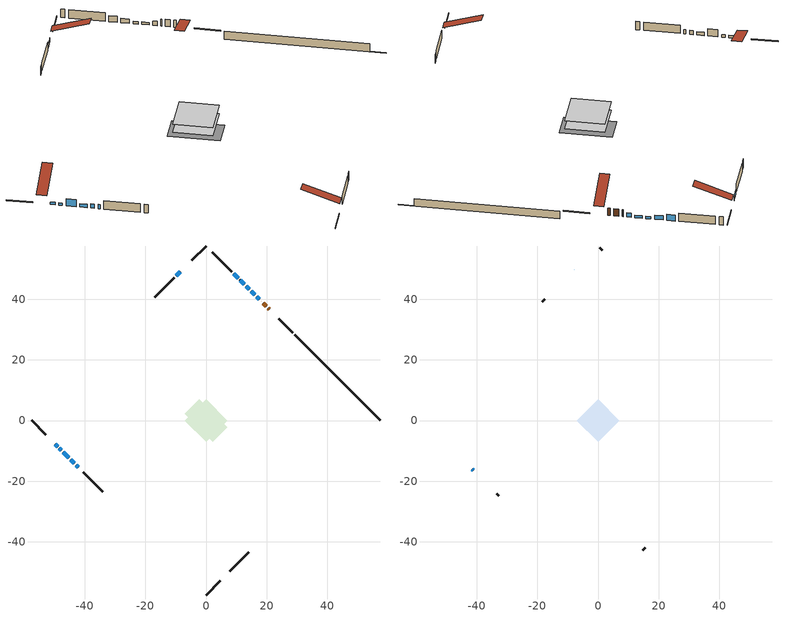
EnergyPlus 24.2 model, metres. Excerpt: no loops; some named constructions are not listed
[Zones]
conditioned space
 floor outside (Floor1 construction): -1.81,0 0,1.81 1.81,0 0,-1.81 z0.98
 floor adiabatic (AdiabaticFloorConstruction): -6.97,0 0,6.97 6.97,0 0,-6.97 z0.98
 floor foundation (Slab1 construction): -7.05,2.21 -2.21,7.05 7.05,-2.21 2.21,-7.05 z-1.31
 wall outside (RimJoist1 construction): 0,-57.5 4.66,-52.84 / -57.5,0 -52.84,-4.66 / 0,57.5 -4.66,52.84 / 28.63,28.87 23.97,33.53 z0.98:1.28
 wall outside (AdiabaticWallConstruction 1): 20.87,36.63 20.46,37.03 / 19.81,37.69 18.94,38.56 / 18.28,39.21 18.16,39.33 z0.98:3.01
 wall outside (AdiabaticWallConstruction): 17.51,39.99 16.77,40.73 / -8.56,48.94 -9.84,47.66 z0.98:2.2; 16.11,41.38 14.84,42.66 / 14.18,43.32 13.33,44.16 / -49.74,-7.76 -48.93,-8.57 / -48.27,-9.22 -47.64,-9.85 z0.98:1.69; 12.68,44.82 11.2,46.29 / -42.69,-14.81 -42.06,-15.44 z0.98:2.18; 10.55,46.95 9.11,48.39 z0.98:2.73; -46.99,-10.51 -45.26,-12.23 z0.98:3.06; -44.61,-12.89 -43.35,-14.15 z0.98:1.9
 wall outside (Wall1 construction): 7.76,-49.74 14.14,-43.35 / -40.42,-17.08 -34.03,-23.46 / -10.49,47 -16.88,40.62 / 8.45,49.04 2.07,55.43 z0.98:3.42
 wall foundation (FoundationWall1 construction): 29.28,28.21,-1.31 29.28,28.21,0.98 54.68,2.82,0.98 54.68,2.82,-1.18 57.5,0,-1.18 57.5,0,-1.31
 window (WindowConstruction 5): 17.51,39.99 16.77,40.73 z0.98:2.2
 window (WindowConstruction 6): 16.11,41.38 14.84,42.66 z0.98:1.69
 window (WindowConstruction 7): 14.18,43.32 13.33,44.16 z0.98:1.69
 window (WindowConstruction 8): -8.56,48.94 -9.84,47.66 z0.98:2.2
 window (WindowConstruction 9): -49.74,-7.76 -48.93,-8.57 z0.98:1.69
 window (WindowConstruction 10): -48.27,-9.22 -47.64,-9.85 z0.98:1.69
 window (WindowConstruction): 12.68,44.82 11.2,46.29 z0.98:2.17
 window (WindowConstruction 1): 10.55,46.95 9.11,48.39 z0.98:2.73
 window (WindowConstruction 2): -46.99,-10.51 -45.26,-12.23 z0.98:3.06
 window (WindowConstruction 3): -44.61,-12.89 -43.35,-14.15 z0.98:1.89
 window (WindowConstruction 4): -42.69,-14.81 -42.06,-15.44 z0.98:2.17
 door (Door): 20.87,36.63 20.47,37.03 z0.98:3.01
 door (Door 1): 19.81,37.69 18.94,38.56 z0.98:3.01
 door (Door 2): 18.28,39.21 18.16,39.33 z0.98:3.01
 ceiling adiabatic (AdiabaticFloorConstruction): 0,-6.97 6.97,0 0,6.97 -6.97,0 z0.98
attic - vented
 floor to conditioned space (Floor2 construction Reversed): -6.97,0 0,6.97 6.97,0 0,-6.97 z3.42
 wall outside (AdiabaticWallConstruction): -7.76,49.74 -7.9,49.59 / -41.4,-16.09 -41.07,-16.42 z0.98:2.2
 wall outside (Wall2 construction): 14.8,-42.7 15.55,-41.94 / -33.38,-24.12 -32.62,-24.87 / -17.53,39.96 -18.29,39.21 / 1.41,56.09 0.66,56.84 z0.98:3.42
 window (WindowConstruction 12): -7.76,49.74 -7.9,49.59 z0.98:2.2
 window (WindowConstruction 11): -41.4,-16.09 -41.08,-16.42 z0.98:2.2
 roof outside (Roof1 construction): 7.1,-50.39,3.42 0.31,-43.6,6.62 -1.48,-45.39,6.62 5.31,-52.18,3.42; -50.39,-7.1,3.42 -43.6,-0.31,6.62 -45.39,1.48,6.62 -52.18,-5.31,3.42; -7.1,50.39,3.42 -0.31,43.6,6.62 1.48,45.39,6.62 -5.31,52.18,3.42; 21.52,35.97,3.42 14.73,29.18,6.62 16.52,27.39,6.62 23.31,34.18,3.42
[Material] Roughness=Rough; Thermal Absorptance=0.9
Name | Thickness {m} | Conductivity {W/m-K} | Density {kg/m3} | Specific Heat {J/kg-K} | Solar Absorptance | Visible Absorptance
ceiling loosefill ins | 0.0846667 | 0.0480833 | 16.02 | 1046.75 | 0.7 | 0.7
ceiling stud and cavity | 0.1397 | 0.610272 | 65.682 | 1177.47 | 0.7 | 0.7
gypsum board | 0.0127 | 0.160291 | 801 | 837.4 | 0.6 | 0.6
[Construction]
Floor2 construction: ceiling loosefill ins, ceiling stud and cavity, gypsum board
[Schedule:Day:Interval]
interior lighting schedule day: No, 01:00, 0.108182, 04:00, 0.0901515, 05:00, 0.0991667, 06:00, 0.162273, 07:00, 0.270455, 08:00, 0.342576, 10:00, 0.369621, 11:00, 0.351591, 12:00, 0.333561, 13:00, 0.324545, 14:00, 0.31553, 15:00, 0.333561, 16:00, 0.369621, 17:00, 0.450758, 18:00, 0.585985, 19:00, 0.775303, 20:00, 0.955606, 21:00, 0.991667, 22:00, 0.712197, 23:00, 0.360606, 24:00, 0.162273
interior lighting schedule day 1: No, 01:00, 0.100909, 04:00, 0.0840909, 05:00, 0.0925, 06:00, 0.151364, 07:00, 0.252273, 08:00, 0.319545, 10:00, 0.344773, 11:00, 0.327955, 12:00, 0.311136, 13:00, 0.302727, 14:00, 0.294318, 15:00, 0.311136, 16:00, 0.344773, 17:00, 0.420455, 18:00, 0.546591, 19:00, 0.723182, 20:00, 0.891364, 21:00, 0.925, 22:00, 0.664318, 23:00, 0.336364, 24:00, 0.151364
interior lighting schedule day 2: No, 01:00, 0.0927273, 04:00, 0.0772727, 05:00, 0.085, 06:00, 0.139091, 07:00, 0.231818, 08:00, 0.293636, 10:00, 0.316818, 11:00, 0.301364, 12:00, 0.285909, 13:00, 0.278182, 14:00, 0.270455, 15:00, 0.285909, 16:00, 0.316818, 17:00, 0.386364, 18:00, 0.502273, 19:00, 0.664545, 20:00, 0.819091, 21:00, 0.85, 22:00, 0.610455, 23:00, 0.309091, 24:00, 0.139091
interior lighting schedule day 3: No, 01:00, 0.0845455, 04:00, 0.0704545, 05:00, 0.0775, 06:00, 0.126818, 07:00, 0.211364, 08:00, 0.267727, 10:00, 0.288864, 11:00, 0.274773, 12:00, 0.260682, 13:00, 0.253636, 14:00, 0.246591, 15:00, 0.260682, 16:00, 0.288864, 17:00, 0.352273, 18:00, 0.457955, 19:00, 0.605909, 20:00, 0.746818, 21:00, 0.775, 22:00, 0.556591, 23:00, 0.281818, 24:00, 0.126818
interior lighting schedule day 4: No, 01:00, 0.0763636, 04:00, 0.0636364, 05:00, 0.07, 06:00, 0.114545, 07:00, 0.190909, 08:00, 0.241818, 10:00, 0.260909, 11:00, 0.248182, 12:00, 0.235455, 13:00, 0.229091, 14:00, 0.222727, 15:00, 0.235455, 16:00, 0.260909, 17:00, 0.318182, 18:00, 0.413636, 19:00, 0.547273, 20:00, 0.674545, 21:00, 0.7, 22:00, 0.502727, 23:00, 0.254545, 24:00, 0.114545
interior lighting schedule day 5: No, 01:00, 0.0727273, 04:00, 0.0606061, 05:00, 0.0666667, 06:00, 0.109091, 07:00, 0.181818, 08:00, 0.230303, 10:00, 0.248485, 11:00, 0.236364, 12:00, 0.224242, 13:00, 0.218182, 14:00, 0.212121, 15:00, 0.224242, 16:00, 0.248485, 17:00, 0.30303, 18:00, 0.393939, 19:00, 0.521212, 20:00, 0.642424, 21:00, 0.666667, 22:00, 0.478788, 23:00, 0.242424, 24:00, 0.109091
interior lighting schedule day 6: No, 01:00, 0.0745455, 04:00, 0.0621212, 05:00, 0.0683333, 06:00, 0.111818, 07:00, 0.186364, 08:00, 0.236061, 10:00, 0.254697, 11:00, 0.242273, 12:00, 0.229848, 13:00, 0.223636, 14:00, 0.217424, 15:00, 0.229848, 16:00, 0.254697, 17:00, 0.310606, 18:00, 0.403788, 19:00, 0.534242, 20:00, 0.658485, 21:00, 0.683333, 22:00, 0.490758, 23:00, 0.248485, 24:00, 0.111818
interior lighting schedule day 7: No, 01:00, 0.08, 04:00, 0.0666667, 05:00, 0.0733333, 06:00, 0.12, 07:00, 0.2, 08:00, 0.253333, 10:00, 0.273333, 11:00, 0.26, 12:00, 0.246667, 13:00, 0.24, 14:00, 0.233333, 15:00, 0.246667, 16:00, 0.273333, 17:00, 0.333333, 18:00, 0.433333, 19:00, 0.573333, 20:00, 0.706667, 21:00, 0.733333, 22:00, 0.526667, 23:00, 0.266667, 24:00, 0.12
interior lighting schedule day 8: No, 01:00, 0.0890909, 04:00, 0.0742424, 05:00, 0.0816667, 06:00, 0.133636, 07:00, 0.222727, 08:00, 0.282121, 10:00, 0.304394, 11:00, 0.289545, 12:00, 0.274697, 13:00, 0.267273, 14:00, 0.259848, 15:00, 0.274697, 16:00, 0.304394, 17:00, 0.371212, 18:00, 0.482576, 19:00, 0.638485, 20:00, 0.78697, 21:00, 0.816667, 22:00, 0.586515, 23:00, 0.29697, 24:00, 0.133636
interior lighting schedule day 9: No, 01:00, 0.0972727, 04:00, 0.0810606, 05:00, 0.0891667, 06:00, 0.145909, 07:00, 0.243182, 08:00, 0.30803, 10:00, 0.332348, 11:00, 0.316136, 12:00, 0.299924, 13:00, 0.291818, 14:00, 0.283712, 15:00, 0.299924, 16:00, 0.332348, 17:00, 0.405303, 18:00, 0.526894, 19:00, 0.697121, 20:00, 0.859242, 21:00, 0.891667, 22:00, 0.640379, 23:00, 0.324242, 24:00, 0.145909
interior lighting schedule day 10: No, 01:00, 0.105455, 04:00, 0.0878788, 05:00, 0.0966667, 06:00, 0.158182, 07:00, 0.263636, 08:00, 0.333939, 10:00, 0.360303, 11:00, 0.342727, 12:00, 0.325152, 13:00, 0.316364, 14:00, 0.307576, 15:00, 0.325152, 16:00, 0.360303, 17:00, 0.439394, 18:00, 0.571212, 19:00, 0.755758, 20:00, 0.931515, 21:00, 0.966667, 22:00, 0.694242, 23:00, 0.351515, 24:00, 0.158182
interior lighting schedule day 11: No, 01:00, 0.109091, 04:00, 0.0909091, 05:00, 0.1, 06:00, 0.163636, 07:00, 0.272727, 08:00, 0.345455, 10:00, 0.372727, 11:00, 0.354545, 12:00, 0.336364, 13:00, 0.327273, 14:00, 0.318182, 15:00, 0.336364, 16:00, 0.372727, 17:00, 0.454545, 18:00, 0.590909, 19:00, 0.781818, 20:00, 0.963636, 21:00, 1, 22:00, 0.718182, 23:00, 0.363636, 24:00, 0.163636
interior lighting schedule default day; occupants schedule default day; clothes dryer schedule default day; cooking range schedule default day; mech vent bath fan 0 schedule default day; mech vent range fan 0 schedule default day; misc plug loads schedule default day; general water use schedule default day; heating setpoint default day; cooling setpoint default day; clothes dryer exhaust 0 schedule default day; cooling season schedule day; cooling season schedule day 2; cooling season schedule default day; exterior lighting schedule default day; natural vent schedule default day: No, 24:00, 0
occupants schedule day: No, 05:00, 0.426829, 06:00, 0.719512, 07:00, 1, 08:00, 0.670732, 09:00, 0.329268, 14:00, 0.170732, 15:00, 0.231707, 16:00, 0.329268, 17:00, 0.5, 18:00, 0.670732, 19:00, 0.829268, 21:00, 1, 22:00, 0.853659, 23:00, 0.646341, 24:00, 0.426829
clothes dryer schedule day; clothes dryer exhaust 0 schedule day: No, 01:00, 0.123457, 02:00, 0.0740741, 03:00, 0.0493827, 04:00, 0.0246914, 05:00, 0.0493827, 06:00, 0.0740741, 07:00, 0.197531, 08:00, 0.395062, 09:00, 0.592593, 10:00, 0.839506, 11:00, 0.962963, 12:00, 1, 13:00, 0.91358, 14:00, 0.82716, 15:00, 0.716049, 16:00, 0.753086, 17:00, 0.679012, 18:00, 0.666667, 20:00, 0.62963, 21:00, 0.641975, 22:00, 0.666667, 23:00, 0.54321, 24:00, 0.296296
cooking range schedule day: No, 05:00, 0.0597015, 06:00, 0.11194, 07:00, 0.171642, 08:00, 0.291045, 11:00, 0.343284, 12:00, 0.402985, 13:00, 0.462687, 14:00, 0.343284, 15:00, 0.291045, 16:00, 0.402985, 17:00, 0.567164, 18:00, 1, 19:00, 0.850746, 20:00, 0.432836, 21:00, 0.291045, 22:00, 0.231343, 23:00, 0.171642, 24:00, 0.11194
mech vent bath fan 0 schedule day: No, 07:00, 0, 08:00, 1, 09:00, 0.2, 24:00, 0
mech vent range fan 0 schedule day: No, 18:00, 0, 19:00, 1, 20:00, 0.2, 24:00, 0
misc plug loads schedule day: No, 06:00, 0.705882, 07:00, 0.745098, 08:00, 0.803922, 15:00, 0.823529, 16:00, 0.862745, 17:00, 0.921569, 18:00, 0.980392, 19:00, 1, 20:00, 0.980392, 21:00, 0.941176, 22:00, 0.862745, 23:00, 0.784314, 24:00, 0.72549
general water use schedule day: No, 01:00, 0.315068, 03:00, 0.287671, 04:00, 0.342466, 05:00, 0.369863, 06:00, 0.520548, 07:00, 0.60274, 08:00, 0.534247, 10:00, 0.506849, 11:00, 0.465753, 14:00, 0.479452, 15:00, 0.534247, 16:00, 0.589041, 17:00, 0.69863, 18:00, 0.876712, 19:00, 0.890411, 20:00, 0.986301, 21:00, 1, 22:00, 0.863014, 23:00, 0.616438, 24:00, 0.465753
heating setpoint day: No, 07:00, 18, 23:00, 21, 24:00, 18
cooling setpoint day: No, 24:00, 25
cooling season schedule day 1: No, 24:00, 1
exterior lighting schedule day: No, 01:00, 0.566667, 03:00, 0.524167, 05:00, 0.495833, 06:00, 0.5525, 07:00, 0.623333, 08:00, 0.580833, 09:00, 0.439167, 10:00, 0.354167, 12:00, 0.34, 13:00, 0.354167, 14:00, 0.396667, 15:00, 0.425, 16:00, 0.495833, 17:00, 0.623333, 18:00, 0.793333, 19:00, 0.906667, 20:00, 0.963333, 21:00, 0.991667, 22:00, 0.920833, 23:00, 0.793333, 24:00, 0.665833
exterior lighting schedule day 1: No, 01:00, 0.528571, 03:00, 0.488929, 05:00, 0.4625, 06:00, 0.515357, 07:00, 0.581429, 08:00, 0.541786, 09:00, 0.409643, 10:00, 0.330357, 12:00, 0.317143, 13:00, 0.330357, 14:00, 0.37, 15:00, 0.396429, 16:00, 0.4625, 17:00, 0.581429, 18:00, 0.74, 19:00, 0.845714, 20:00, 0.898571, 21:00, 0.925, 22:00, 0.858929, 23:00, 0.74, 24:00, 0.621071
exterior lighting schedule day 10: No, 01:00, 0.552381, 03:00, 0.510952, 05:00, 0.483333, 06:00, 0.538571, 07:00, 0.607619, 08:00, 0.56619, 09:00, 0.428095, 10:00, 0.345238, 12:00, 0.331429, 13:00, 0.345238, 14:00, 0.386667, 15:00, 0.414286, 16:00, 0.483333, 17:00, 0.607619, 18:00, 0.773333, 19:00, 0.88381, 20:00, 0.939048, 21:00, 0.966667, 22:00, 0.897619, 23:00, 0.773333, 24:00, 0.649048
exterior lighting schedule day 11: No, 01:00, 0.571429, 03:00, 0.528571, 05:00, 0.5, 06:00, 0.557143, 07:00, 0.628571, 08:00, 0.585714, 09:00, 0.442857, 10:00, 0.357143, 12:00, 0.342857, 13:00, 0.357143, 14:00, 0.4, 15:00, 0.428571, 16:00, 0.5, 17:00, 0.628571, 18:00, 0.8, 19:00, 0.914286, 20:00, 0.971429, 21:00, 1, 22:00, 0.928571, 23:00, 0.8, 24:00, 0.671429
exterior lighting schedule day 2: No, 01:00, 0.485714, 03:00, 0.449286, 05:00, 0.425, 06:00, 0.473571, 07:00, 0.534286, 08:00, 0.497857, 09:00, 0.376429, 10:00, 0.303571, 12:00, 0.291429, 13:00, 0.303571, 14:00, 0.34, 15:00, 0.364286, 16:00, 0.425, 17:00, 0.534286, 18:00, 0.68, 19:00, 0.777143, 20:00, 0.825714, 21:00, 0.85, 22:00, 0.789286, 23:00, 0.68, 24:00, 0.570714
exterior lighting schedule day 3: No, 01:00, 0.442857, 03:00, 0.409643, 05:00, 0.3875, 06:00, 0.431786, 07:00, 0.487143, 08:00, 0.453929, 09:00, 0.343214, 10:00, 0.276786, 12:00, 0.265714, 13:00, 0.276786, 14:00, 0.31, 15:00, 0.332143, 16:00, 0.3875, 17:00, 0.487143, 18:00, 0.62, 19:00, 0.708571, 20:00, 0.752857, 21:00, 0.775, 22:00, 0.719643, 23:00, 0.62, 24:00, 0.520357
exterior lighting schedule day 4: No, 01:00, 0.4, 03:00, 0.37, 05:00, 0.35, 06:00, 0.39, 07:00, 0.44, 08:00, 0.41, 09:00, 0.31, 10:00, 0.25, 12:00, 0.24, 13:00, 0.25, 14:00, 0.28, 15:00, 0.3, 16:00, 0.35, 17:00, 0.44, 18:00, 0.56, 19:00, 0.64, 20:00, 0.68, 21:00, 0.7, 22:00, 0.65, 23:00, 0.56, 24:00, 0.47
exterior lighting schedule day 5: No, 01:00, 0.380952, 03:00, 0.352381, 05:00, 0.333333, 06:00, 0.371429, 07:00, 0.419048, 08:00, 0.390476, 09:00, 0.295238, 10:00, 0.238095, 12:00, 0.228571, 13:00, 0.238095, 14:00, 0.266667, 15:00, 0.285714, 16:00, 0.333333, 17:00, 0.419048, 18:00, 0.533333, 19:00, 0.609524, 20:00, 0.647619, 21:00, 0.666667, 22:00, 0.619048, 23:00, 0.533333, 24:00, 0.447619
exterior lighting schedule day 6: No, 01:00, 0.390476, 03:00, 0.36119, 05:00, 0.341667, 06:00, 0.380714, 07:00, 0.429524, 08:00, 0.400238, 09:00, 0.302619, 10:00, 0.244048, 12:00, 0.234286, 13:00, 0.244048, 14:00, 0.273333, 15:00, 0.292857, 16:00, 0.341667, 17:00, 0.429524, 18:00, 0.546667, 19:00, 0.624762, 20:00, 0.66381, 21:00, 0.683333, 22:00, 0.634524, 23:00, 0.546667, 24:00, 0.45881
exterior lighting schedule day 7: No, 01:00, 0.419048, 03:00, 0.387619, 05:00, 0.366667, 06:00, 0.408571, 07:00, 0.460952, 08:00, 0.429524, 09:00, 0.324762, 10:00, 0.261905, 12:00, 0.251429, 13:00, 0.261905, 14:00, 0.293333, 15:00, 0.314286, 16:00, 0.366667, 17:00, 0.460952, 18:00, 0.586667, 19:00, 0.670476, 20:00, 0.712381, 21:00, 0.733333, 22:00, 0.680952, 23:00, 0.586667, 24:00, 0.492381
exterior lighting schedule day 8: No, 01:00, 0.466667, 03:00, 0.431667, 05:00, 0.408333, 06:00, 0.455, 07:00, 0.513333, 08:00, 0.478333, 09:00, 0.361667, 10:00, 0.291667, 12:00, 0.28, 13:00, 0.291667, 14:00, 0.326667, 15:00, 0.35, 16:00, 0.408333, 17:00, 0.513333, 18:00, 0.653333, 19:00, 0.746667, 20:00, 0.793333, 21:00, 0.816667, 22:00, 0.758333, 23:00, 0.653333, 24:00, 0.548333
exterior lighting schedule day 9: No, 01:00, 0.509524, 03:00, 0.47131, 05:00, 0.445833, 06:00, 0.496786, 07:00, 0.560476, 08:00, 0.522262, 09:00, 0.394881, 10:00, 0.318452, 12:00, 0.305714, 13:00, 0.318452, 14:00, 0.356667, 15:00, 0.382143, 16:00, 0.445833, 17:00, 0.560476, 18:00, 0.713333, 19:00, 0.815238, 20:00, 0.86619, 21:00, 0.891667, 22:00, 0.827976, 23:00, 0.713333, 24:00, 0.59869
[Schedule:Week:Daily]
exterior lighting schedule Week Rule - Jul29-Aug4: exterior lighting schedule day 6, exterior lighting schedule day 6, exterior lighting schedule day 6, exterior lighting schedule day 7, exterior lighting schedule day 7, exterior lighting schedule day 7, exterior lighting schedule day 7, exterior lighting schedule default day, exterior lighting schedule default day, exterior lighting schedule default day, exterior lighting schedule default day, exterior lighting schedule default day
exterior lighting schedule Week Rule - Aug5-Aug25: exterior lighting schedule day 7, exterior lighting schedule day 7, exterior lighting schedule day 7, exterior lighting schedule day 7, exterior lighting schedule day 7, exterior lighting schedule day 7, exterior lighting schedule day 7, exterior lighting schedule default day, exterior lighting schedule default day, exterior lighting schedule default day, exterior lighting schedule default day, exterior lighting schedule default day
exterior lighting schedule Week Rule - Aug26-Sep1: exterior lighting schedule day 7, exterior lighting schedule day 7, exterior lighting schedule day 7, exterior lighting schedule day 7, exterior lighting schedule day 7, exterior lighting schedule day 7, exterior lighting schedule day 8, exterior lighting schedule default day, exterior lighting schedule default day, exterior lighting schedule default day, exterior lighting schedule default day, exterior lighting schedule default day
exterior lighting schedule Week Rule - Sep2-Sep29: exterior lighting schedule day 8, exterior lighting schedule day 8, exterior lighting schedule day 8, exterior lighting schedule day 8, exterior lighting schedule day 8, exterior lighting schedule day 8, exterior lighting schedule day 8, exterior lighting schedule default day, exterior lighting schedule default day, exterior lighting schedule default day, exterior lighting schedule default day, exterior lighting schedule default day
exterior lighting schedule Week Rule - Sep30-Oct6: exterior lighting schedule day 8, exterior lighting schedule day 9, exterior lighting schedule day 9, exterior lighting schedule day 9, exterior lighting schedule day 9, exterior lighting schedule day 9, exterior lighting schedule day 9, exterior lighting schedule default day, exterior lighting schedule default day, exterior lighting schedule default day, exterior lighting schedule default day, exterior lighting schedule default day
exterior lighting schedule Week Rule - Oct7-Oct27: exterior lighting schedule day 9, exterior lighting schedule day 9, exterior lighting schedule day 9, exterior lighting schedule day 9, exterior lighting schedule day 9, exterior lighting schedule day 9, exterior lighting schedule day 9, exterior lighting schedule default day, exterior lighting schedule default day, exterior lighting schedule default day, exterior lighting schedule default day, exterior lighting schedule default day
exterior lighting schedule Week Rule - Oct28-Nov3: exterior lighting schedule day 9, exterior lighting schedule day 9, exterior lighting schedule day 9, exterior lighting schedule day 9, exterior lighting schedule day 10, exterior lighting schedule day 10, exterior lighting schedule day 10, exterior lighting schedule default day, exterior lighting schedule default day, exterior lighting schedule default day, exterior lighting schedule default day, exterior lighting schedule default day
exterior lighting schedule Week Rule - Nov4-Nov24: exterior lighting schedule day 10, exterior lighting schedule day 10, exterior lighting schedule day 10, exterior lighting schedule day 10, exterior lighting schedule day 10, exterior lighting schedule day 10, exterior lighting schedule day 10, exterior lighting schedule default day, exterior lighting schedule default day, exterior lighting schedule default day, exterior lighting schedule default day, exterior lighting schedule default day
exterior lighting schedule Week Rule - Nov25-Dec1: exterior lighting schedule day 10, exterior lighting schedule day 10, exterior lighting schedule day 10, exterior lighting schedule day 10, exterior lighting schedule day 10, exterior lighting schedule day 10, exterior lighting schedule day 11, exterior lighting schedule default day, exterior lighting schedule default day, exterior lighting schedule default day, exterior lighting schedule default day, exterior lighting schedule default day
exterior lighting schedule Week Rule - Dec2-Dec31: exterior lighting schedule day 11, exterior lighting schedule day 11, exterior lighting schedule day 11, exterior lighting schedule day 11, exterior lighting schedule day 11, exterior lighting schedule day 11, exterior lighting schedule day 11, exterior lighting schedule default day, exterior lighting schedule default day, exterior lighting schedule default day, exterior lighting schedule default day, exterior lighting schedule default day
natural vent schedule Week Rule - Jan1-Dec31: natural vent schedule default day, natural vent schedule default day, natural vent schedule default day, natural vent schedule default day, natural vent schedule default day, natural vent schedule default day, natural vent schedule default day, natural vent schedule default day, natural vent schedule default day, natural vent schedule default day, natural vent schedule default day, natural vent schedule default day
